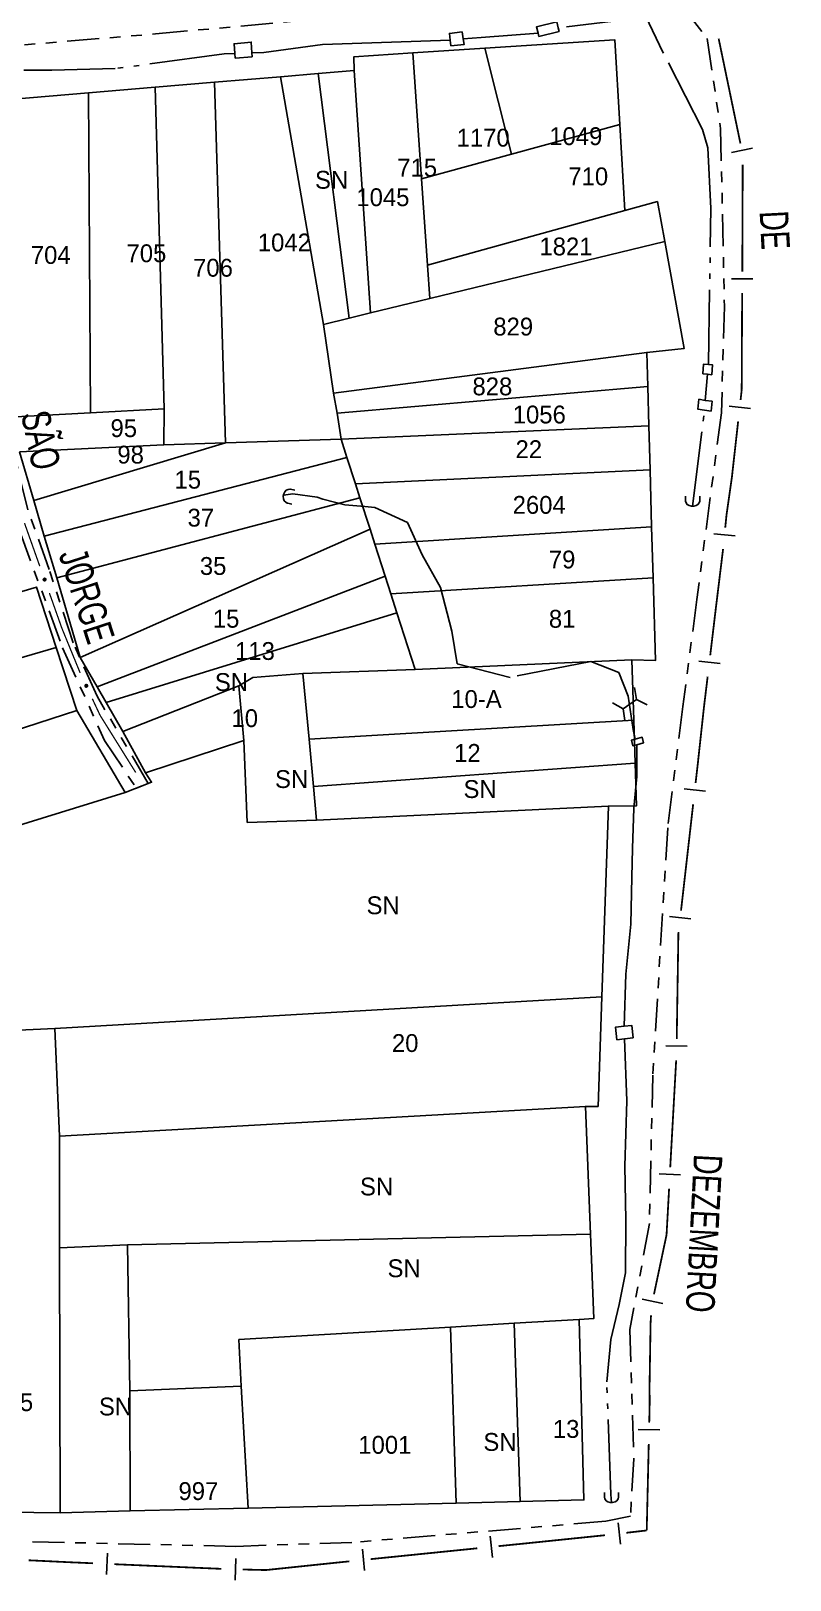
# Model space of a CAD drawing. Extents: x 201225 to 202591, y 4854937 to 4856079.
# Drawn here: x 202484.4 to 202590.7, y 4855149.5 to 4855366.5 of the extents above; entities that cross this region are included whole.
import ezdxf
from ezdxf.enums import TextEntityAlignment as Align

# ---------------------------------------------------------------- set-up
doc = ezdxf.new("R2010")
doc.units = 0
doc.header["$LTSCALE"] = 1.5
doc.header["$MEASUREMENT"] = 0
doc.linetypes.add('TRACO_05', pattern=[11, 7, -1, 0.5, -1, 0.5, -1])
doc.linetypes.add('TRACO_25', pattern=[8, 3, -1, 1, -1, 1, -1])
for name, color, linetype in [('CD_MALHA_LOTES', 7, 'CONTINUOUS'), ('HD-VALAS-DRENOS', 170, 'CONTINUOUS'), ('LM-LIM-SETORES-BAIRROS', 250, 'CONTINUOUS'), ('RU-QUADRA', 210, 'CONTINUOUS'), ('SV-BUEIRO-VALA', 7, 'CONTINUOUS'), ('SV-EIXO-RUA-N-PAV', 6, 'CONTINUOUS'), ('SV-ESTIVAS', 7, 'CONTINUOUS'), ('SV-RUA-NAO-PAV', 7, 'CONTINUOUS'), ('SV-TXT-RUA-N-PAV', 7, 'CONTINUOUS'), ('Th_NmrPort', 7, 'CONTINUOUS')]:
    doc.layers.add(name, color=color, linetype=linetype)
doc.styles.add('ARIAL', font='ARIAL.SHX')

# ---------------------------------------------------------------- blocks, each defined once
blk = doc.blocks.new('COD045', base_point=(202327.41, 4856051.68))
at = {"layer": 'SV-ESTIVAS'}
blk.add_lwpolyline([(202328.158538, 4856050.182924), (202327.41, 4856051.68), (202328.158538, 4856053.182924)], dxfattribs=at)
blk = doc.blocks.new('COD120', base_point=(202325.86, 4856054.02))
at = {"layer": 'SV-BUEIRO-VALA'}
blk.add_lwpolyline([(202324.86, 4856052.62), (202324.86, 4856053.203333), (202324.86, 4856053.290833), (202324.943333, 4856053.524167), (202325.11, 4856053.786667), (202325.36, 4856053.9325), (202325.693333, 4856054.02), (202326.026667, 4856054.02), (202326.36, 4856053.9325), (202326.61, 4856053.786667), (202326.776667, 4856053.524167), (202326.86, 4856053.290833), (202326.86, 4856053.203333), (202326.86, 4856052.62)], dxfattribs=at)

msp = doc.modelspace()

# ---------------------------------------------------------------- linework, layer by layer
at = {"layer": 'CD_MALHA_LOTES', "linetype": 'Continuous', "flags": 128}
for points in [[(202547.94, 4855364.05), (202566.11, 4855365.23), (202566.81, 4855353.38)], [(202529.59, 4855362.85), (202537.82, 4855363.39)], [(202529.64, 4855360.92), (202529.59, 4855362.85)], [(202537.82, 4855363.39), (202547.94, 4855364.05)], [(202539.05, 4855345.75), (202537.82, 4855363.39)], [(202551.68, 4855349.22), (202547.94, 4855364.05)], [(202524.57, 4855360.5), (202529.64, 4855360.92)], [(202531.91, 4855326.97), (202529.64, 4855360.92)], [(202492.4, 4855357.8), (202501.76, 4855358.59)], [(202501.76, 4855358.59), (202510.06, 4855359.28)], [(202503, 4855313.54), (202501.76, 4855358.59)], [(202510.06, 4855359.28), (202519.3, 4855360.06)], [(202511.61, 4855308.78), (202510.06, 4855359.28)], [(202519.3, 4855360.06), (202524.57, 4855360.5)], [(202525.31, 4855325.37), (202519.3, 4855360.06)], [(202528.92, 4855326.24), (202524.57, 4855360.5)], [(202481.3, 4855312.35), (202472.51, 4855356.14), (202492.4, 4855357.8)], [(202492.69, 4855312.98), (202492.4, 4855357.8)], [(202566.81, 4855353.38), (202551.68, 4855349.22)], [(202566.81, 4855353.38), (202567.53, 4855341.3)], [(202539.05, 4855345.75), (202551.68, 4855349.22)], [(202539.9, 4855333.65), (202539.05, 4855345.75)], [(202539.9, 4855333.65), (202567.53, 4855341.3)], [(202567.53, 4855341.3), (202572.09, 4855342.56)], [(202572.09, 4855342.56), (202573.11, 4855336.99)], [(202573.11, 4855336.99), (202540.22, 4855328.99)], [(202573.11, 4855336.99), (202575.86, 4855322)], [(202540.22, 4855328.99), (202539.9, 4855333.65)], [(202540.22, 4855328.99), (202531.91, 4855326.97)], [(202525.31, 4855325.37), (202528.92, 4855326.24)], [(202528.92, 4855326.24), (202531.91, 4855326.97)], [(202526.74, 4855315.72), (202525.31, 4855325.37)], [(202575.86, 4855322), (202570.59, 4855321.44)], [(202526.74, 4855315.72), (202570.59, 4855321.44)], [(202570.59, 4855321.44), (202570.73, 4855316.68)], [(202527.23, 4855312.92), (202526.74, 4855315.72)], [(202527.23, 4855312.92), (202570.73, 4855316.68)], [(202570.73, 4855316.68), (202570.88, 4855311.16)], [(202481.3, 4855312.35), (202492.69, 4855312.98)], [(202503, 4855313.54), (202492.69, 4855312.98)], [(202502.95, 4855308.48), (202503, 4855313.54)], [(202527.79, 4855309.29), (202527.23, 4855312.92)], [(202527.79, 4855309.29), (202570.88, 4855311.16)], [(202570.88, 4855311.16), (202571.09, 4855305.01)], [(202482.74, 4855307.49), (202502.95, 4855308.48)], [(202484.75, 4855300.69), (202511.61, 4855308.78)], [(202511.61, 4855308.78), (202502.95, 4855308.48)], [(202527.79, 4855309.29), (202511.61, 4855308.78)], [(202528.61, 4855306.74), (202527.79, 4855309.29)], [(202484.75, 4855300.69), (202482.74, 4855307.49)], [(202486.23, 4855295.72), (202528.61, 4855306.74)], [(202529.81, 4855303.02), (202528.61, 4855306.74)], [(202529.81, 4855303.02), (202571.09, 4855305.01)], [(202571.09, 4855305.01), (202571.28, 4855297)], [(202530.43, 4855301.09), (202529.81, 4855303.02)], [(202486.23, 4855295.72), (202484.75, 4855300.69)], [(202487.96, 4855289.88), (202530.43, 4855301.09)], [(202531.85, 4855296.67), (202530.43, 4855301.09)], [(202487.96, 4855289.88), (202486.23, 4855295.72)], [(202491.27, 4855278.72), (202531.85, 4855296.67)], [(202532.52, 4855294.6), (202531.85, 4855296.67)], [(202532.52, 4855294.6), (202571.28, 4855297)], [(202571.28, 4855297), (202571.48, 4855289.84)], [(202533.97, 4855290.08), (202532.52, 4855294.6)], [(202491.27, 4855278.72), (202487.96, 4855289.88)], [(202493.61, 4855274.61), (202533.97, 4855290.08)], [(202534.77, 4855287.61), (202533.97, 4855290.08)], [(202534.77, 4855287.61), (202571.48, 4855289.84)], [(202571.48, 4855289.84), (202571.81, 4855278.26)], [(202483.09, 4855287.96), (202485.12, 4855288.57)], [(202485.12, 4855288.57), (202487.9, 4855280.08)], [(202535.61, 4855284.98), (202534.77, 4855287.61)], [(202494.88, 4855272.39), (202535.61, 4855284.98)], [(202538.18, 4855277), (202535.61, 4855284.98)], [(202487.9, 4855280.08), (202456.34, 4855270.9)], [(202487.9, 4855280.08), (202490.79, 4855271.27)], [(202493.61, 4855274.61), (202491.27, 4855278.72)], [(202568.52, 4855278.36), (202538.18, 4855277)], [(202571.81, 4855278.26), (202568.52, 4855278.36)], [(202568.52, 4855278.36), (202568.79, 4855269.93)], [(202515.41, 4855275.88), (202522.45, 4855276.44)], [(202522.45, 4855276.44), (202538.18, 4855277)], [(202523.3, 4855267.26), (202522.45, 4855276.44)], [(202494.88, 4855272.39), (202493.61, 4855274.61)], [(202497.21, 4855268.34), (202513.48, 4855274.72)], [(202513.48, 4855274.72), (202515.41, 4855275.88)], [(202514.19, 4855267.09), (202513.48, 4855274.72)], [(202497.21, 4855268.34), (202494.88, 4855272.39)], [(202490.79, 4855271.27), (202456.25, 4855260.08)], [(202490.79, 4855271.27), (202497.55, 4855259.8)], [(202523.3, 4855267.26), (202568.79, 4855269.93)], [(202568.79, 4855269.93), (202568.98, 4855263.9)], [(202500.39, 4855262.54), (202497.21, 4855268.34)], [(202523.91, 4855260.65), (202523.3, 4855267.26)], [(202514.19, 4855267.09), (202500.39, 4855262.54)], [(202514.65, 4855255.6), (202514.19, 4855267.09)], [(202523.91, 4855260.65), (202568.98, 4855263.9)], [(202568.98, 4855263.9), (202569.17, 4855257.93)], [(202497.55, 4855259.8), (202501.25, 4855261.22)], [(202501.25, 4855261.22), (202500.39, 4855262.54)], [(202497.55, 4855259.8), (202456.15, 4855246.99)], [(202524.35, 4855255.9), (202523.91, 4855260.65)], [(202565.22, 4855257.88), (202524.35, 4855255.9)], [(202565.22, 4855257.88), (202564.31, 4855231.16)], [(202569.17, 4855257.93), (202565.22, 4855257.88)], [(202524.35, 4855255.9), (202514.65, 4855255.6)], [(202487.7, 4855226.75), (202564.31, 4855231.16)], [(202564.31, 4855231.16), (202563.78, 4855215.81)], [(202468.46, 4855225.84), (202487.7, 4855226.75)], [(202488.36, 4855211.66), (202487.7, 4855226.75)], [(202488.36, 4855211.66), (202562.01, 4855215.81)], [(202563.78, 4855215.81), (202562.01, 4855215.81)], [(202562.01, 4855215.81), (202562.71, 4855197.93)], [(202488.36, 4855196.01), (202488.36, 4855211.66)], [(202497.88, 4855196.41), (202562.71, 4855197.93)], [(202562.71, 4855197.93), (202563.17, 4855186.1)], [(202497.88, 4855196.41), (202488.36, 4855196.01)], [(202488.44, 4855158.9), (202488.36, 4855196.01)], [(202498.19, 4855175.95), (202497.88, 4855196.41)], [(202513.79, 4855176.61), (202513.48, 4855183.14), (202543.11, 4855184.91)], [(202543.11, 4855184.91), (202552.03, 4855185.44)], [(202543.93, 4855160.25), (202543.11, 4855184.91)], [(202552.03, 4855185.44), (202561.15, 4855185.98)], [(202552.89, 4855160.46), (202552.03, 4855185.44)], [(202563.17, 4855186.1), (202561.15, 4855185.98)], [(202561.15, 4855185.98), (202561.81, 4855160.68)], [(202498.19, 4855175.95), (202513.79, 4855176.61)], [(202514.8, 4855159.54), (202513.79, 4855176.61)], [(202498.27, 4855159.14), (202498.19, 4855175.95)], [(202488.44, 4855158.9), (202466.28, 4855159.14)], [(202498.27, 4855159.14), (202488.44, 4855158.9)], [(202514.8, 4855159.54), (202498.27, 4855159.14)], [(202543.93, 4855160.25), (202514.8, 4855159.54)], [(202552.89, 4855160.46), (202543.93, 4855160.25)], [(202561.81, 4855160.68), (202552.89, 4855160.46)]]:
    msp.add_lwpolyline(points, dxfattribs=at)
at = {"layer": 'HD-VALAS-DRENOS', "linetype": 'TRACO_05'}
for points in [[(202579.23, 4855319.73, 4.03), (202579.59, 4855341.62, 4.03), (202579.17, 4855350.08, 4.03), (202578.41, 4855352.68, 4.03), (202572.87, 4855363.5, 4.03), (202570.47, 4855368.48, 4.03), (202569.8, 4855368.32, 4.03), (202558.2, 4855366.89, 4.07)], [(202543.07, 4855365.16, 3.71), (202534.87, 4855364.9, 3.69), (202525.2, 4855364.58, 3.17), (202516.98, 4855363.46, 3.19), (202515.3, 4855363.41, 3.19)], [(202555.37, 4855366.16, 4.01), (202547.41, 4855365.58, 3.97), (202544.88, 4855365.36, 3.73)], [(202512.93, 4855363.3, 3.11), (202511.4, 4855363.28, 3.11), (202496.16, 4855361.2, 3.11), (202487.3, 4855361, 3.23), (202483.38, 4855360.96, 3.17)], [(202578.79, 4855314.72, 4.05), (202579.1, 4855318.38, 4.05)], [(202577.02, 4855299.89, 3.57), (202578.68, 4855313.36, 4.15)], [(202569, 4855267.26, 4.29), (202568.7, 4855268.61, 4.29), (202567.98, 4855273.27, 4.29), (202566.7, 4855276.61, 4.29), (202562.75, 4855278.13, 4.29), (202551.46, 4855275.92, 4.29), (202544.03, 4855277.81, 3.57), (202543.32, 4855282.41, 3.57), (202541.71, 4855288.49, 3.57), (202539.16, 4855293.07, 3.57), (202537.1, 4855297.61, 3.57), (202532.54, 4855299.71, 3.57), (202531.13, 4855299.84, 3.57), (202528.3, 4855300.07, 3.59), (202525.25, 4855300.9, 3.59), (202524.44, 4855301.15, 3.59), (202521.02, 4855301.61, 3.59), (202519.73, 4855301.45, 3.59)], [(202567.44, 4855227.07, 4.54), (202567.67, 4855234.36, 4.54), (202568.35, 4855241.36, 4.54), (202568.49, 4855247.92, 4.52), (202568.61, 4855251.94, 4.52), (202568.81, 4855257.58, 4.52), (202569.23, 4855262.05, 4.29), (202569.22, 4855266.48, 4.29)], [(202565.66, 4855160.33, 5.48), (202565.59, 4855161.44, 5.48), (202565, 4855177.21, 5.36), (202565.58, 4855183.18, 4.88), (202566.72, 4855188.04, 4.9), (202567.62, 4855192.52, 4.54), (202567.68, 4855199.92, 4.54), (202567.51, 4855207.44, 4.54), (202567.83, 4855216.6, 4.54), (202567.47, 4855225.28, 4.54)]]:
    msp.add_polyline3d(points, dxfattribs=at)
at = {"layer": 'LM-LIM-SETORES-BAIRROS', "const_width": 0.25}
for points in [[(202580.67, 4855365.4), (202583.72, 4855350.71)], [(202584.04, 4855347.75), (202583.98, 4855332.75)], [(202583.96, 4855329.75), (202583.9, 4855316.75)], [(202583.9, 4855316.21), (202583.74, 4855314.76)], [(202583.9, 4855316.75), (202583.9, 4855316.21)], [(202583.4, 4855311.77), (202582.62, 4855304.82)], [(202582.62, 4855304.82), (202582.53, 4855303.99)], [(202582.53, 4855303.99), (202581.8, 4855298.88)], [(202581.77, 4855298.65), (202581.59, 4855296.89)], [(202581.8, 4855298.88), (202581.77, 4855298.65)], [(202581.28, 4855293.8), (202580.32, 4855285.96)], [(202581.29, 4855293.9), (202581.28, 4855293.8)], [(202580.21, 4855285.05), (202579.49, 4855279.01)], [(202580.32, 4855285.96), (202580.21, 4855285.05)], [(202579.13, 4855276.03), (202578.65, 4855272.06)], [(202578.61, 4855271.72), (202577.78, 4855264.11)], [(202578.65, 4855272.06), (202578.61, 4855271.72)], [(202577.77, 4855263.99), (202577.44, 4855261.13)], [(202577.78, 4855264.11), (202577.77, 4855263.99)], [(202577.1, 4855258.15), (202575.4, 4855243.24)], [(202575.03, 4855240.05), (202574.8, 4855225.27)], [(202575.05, 4855240.26), (202575.03, 4855240.05)], [(202574.72, 4855222.27), (202573.89, 4855207.29)], [(202573.73, 4855204.3), (202573.4, 4855198.3)], [(202573.37, 4855197.81), (202571.61, 4855189.49)], [(202573.4, 4855198.3), (202573.37, 4855197.81)], [(202571.14, 4855185.52), (202570.99, 4855176.53)], [(202571.2, 4855186.53), (202571.14, 4855185.53)], [(202571.14, 4855185.53), (202571.14, 4855185.52)], [(202570.99, 4855176.53), (202570.99, 4855176.3)], [(202570.99, 4855176.3), (202571.01, 4855174.53)], [(202571.01, 4855174.37), (202570.95, 4855171.53)], [(202571.01, 4855174.53), (202571.01, 4855174.37)], [(202570.88, 4855168.53), (202570.6, 4855156.53)], [(202570.6, 4855156.53), (202570.6, 4855156.41)], [(202551.91, 4855154.42), (202549.84, 4855154.21)], [(202552.82, 4855154.51), (202551.91, 4855154.42)], [(202564.74, 4855155.74), (202552.82, 4855154.51)], [(202564.76, 4855155.74), (202564.74, 4855155.74)], [(202570.6, 4855156.41), (202567.74, 4855156.08)], [(202490.49, 4855151.92), (202484.04, 4855152.23)], [(202546.86, 4855153.91), (202531.93, 4855152.39)], [(202491.03, 4855151.9), (202490.49, 4855151.92)], [(202493.03, 4855151.81), (202491.03, 4855151.9)], [(202511.01, 4855151.03), (202496.03, 4855151.68)], [(202517.26, 4855150.86), (202514.01, 4855150.94)], [(202518.01, 4855150.94), (202517.26, 4855150.86)], [(202527.36, 4855151.92), (202518.01, 4855150.94)], [(202527.95, 4855151.98), (202527.36, 4855151.92)], [(202528.95, 4855152.08), (202527.95, 4855151.98)]]:
    msp.add_lwpolyline(points, dxfattribs=at)
at = {"layer": 'LM-LIM-SETORES-BAIRROS'}
for points in [[(202582.46, 4855349.43), (202585.39, 4855350.04)], [(202582.47, 4855331.75), (202585.47, 4855331.74)], [(202582.13, 4855313.93), (202585.12, 4855313.6)], [(202580, 4855296.04), (202582.98, 4855295.74)], [(202577.88, 4855278.2), (202580.86, 4855277.84)], [(202575.84, 4855260.3), (202578.82, 4855259.96)], [(202573.79, 4855242.42), (202576.77, 4855242.08)], [(202573.28, 4855224.29), (202576.28, 4855224.24)], [(202572.34, 4855206.38), (202575.34, 4855206.21)], [(202569.94, 4855188.82), (202572.87, 4855188.2)], [(202569.42, 4855170.56), (202572.42, 4855170.5)], [(202566.58, 4855157.46), (202566.92, 4855154.48)], [(202548.69, 4855155.6), (202549, 4855152.62)], [(202495.09, 4855153.22), (202494.96, 4855150.22)], [(202513.05, 4855152.46), (202512.98, 4855149.46)], [(202530.79, 4855153.78), (202531.09, 4855150.79)]]:
    msp.add_lwpolyline(points, dxfattribs=at)
at = {"layer": 'RU-QUADRA', "linetype": 'Continuous', "flags": 128}
for points in [[(202466.28, 4855159.14), (202488.44, 4855158.9), (202498.27, 4855159.14), (202514.8, 4855159.54), (202543.93, 4855160.25), (202552.89, 4855160.46), (202561.81, 4855160.68), (202561.15, 4855185.98), (202563.17, 4855186.1), (202562.71, 4855197.93), (202562.01, 4855215.81), (202563.78, 4855215.81), (202564.31, 4855231.16), (202565.22, 4855257.88), (202569.17, 4855257.93), (202568.98, 4855263.9), (202568.79, 4855269.93), (202568.52, 4855278.36), (202571.81, 4855278.26), (202571.48, 4855289.84), (202571.28, 4855297), (202571.09, 4855305.01), (202570.88, 4855311.16), (202570.73, 4855316.68), (202570.59, 4855321.44), (202575.86, 4855322), (202573.11, 4855336.99), (202572.09, 4855342.56), (202567.53, 4855341.3), (202566.81, 4855353.38), (202566.11, 4855365.23), (202547.94, 4855364.05), (202537.82, 4855363.39), (202529.59, 4855362.85), (202529.64, 4855360.92), (202524.57, 4855360.5), (202519.3, 4855360.06), (202510.06, 4855359.28), (202501.76, 4855358.59), (202492.4, 4855357.8), (202472.51, 4855356.14)], [(202482.74, 4855307.49), (202484.75, 4855300.69), (202486.23, 4855295.72), (202487.96, 4855289.88), (202491.27, 4855278.72), (202493.61, 4855274.61), (202494.88, 4855272.39), (202497.21, 4855268.34), (202500.39, 4855262.54), (202501.25, 4855261.22), (202497.55, 4855259.8), (202490.79, 4855271.27), (202487.9, 4855280.08), (202485.12, 4855288.57), (202483.09, 4855287.96)]]:
    msp.add_lwpolyline(points, dxfattribs=at)
at = {"layer": 'SV-EIXO-RUA-N-PAV', "const_width": 0.18}
for points in [[(202483.45, 4855297.53), (202485.59, 4855291.5)], [(202486.94, 4855287.73), (202488.61, 4855283.02)], [(202488.61, 4855283.02), (202488.72, 4855282.72)], [(202488.72, 4855282.72), (202491.25, 4855276.54)], [(202492.95, 4855272.92), (202493.8, 4855271.11)], [(202493.8, 4855271.11), (202494.02, 4855270.63)], [(202494.02, 4855270.63), (202499.03, 4855262.59)]]:
    msp.add_lwpolyline(points, dxfattribs=at)
at = {"layer": 'SV-EIXO-RUA-N-PAV'}
for points in [[(202486.32, 4855289.79), (202486.37, 4855289.77), (202486.4, 4855289.74), (202486.42, 4855289.71), (202486.43, 4855289.68), (202486.44, 4855289.65), (202486.44, 4855289.61), (202486.44, 4855289.57), (202486.42, 4855289.53), (202486.39, 4855289.49), (202486.36, 4855289.47), (202486.33, 4855289.45), (202486.29, 4855289.45), (202486.26, 4855289.45), (202486.21, 4855289.45), (202486.17, 4855289.48), (202486.14, 4855289.5), (202486.12, 4855289.53), (202486.1, 4855289.56), (202486.09, 4855289.6), (202486.09, 4855289.63), (202486.1, 4855289.68), (202486.12, 4855289.72), (202486.15, 4855289.75), (202486.18, 4855289.77), (202486.21, 4855289.79), (202486.24, 4855289.8), (202486.28, 4855289.8), (202486.32, 4855289.79)], [(202492.14, 4855274.91), (202492.18, 4855274.89), (202492.22, 4855274.87), (202492.24, 4855274.84), (202492.26, 4855274.81), (202492.27, 4855274.77), (202492.28, 4855274.74), (202492.27, 4855274.7), (202492.26, 4855274.65), (202492.23, 4855274.62), (202492.21, 4855274.59), (202492.17, 4855274.57), (202492.14, 4855274.56), (202492.1, 4855274.56), (202492.06, 4855274.56), (202492.02, 4855274.58), (202491.98, 4855274.6), (202491.96, 4855274.63), (202491.94, 4855274.66), (202491.93, 4855274.69), (202491.92, 4855274.73), (202491.93, 4855274.77), (202491.94, 4855274.82), (202491.97, 4855274.85), (202491.99, 4855274.87), (202492.02, 4855274.89), (202492.06, 4855274.9), (202492.09, 4855274.91), (202492.14, 4855274.91)]]:
    msp.add_lwpolyline(points, close=True, dxfattribs=at)
for points in [[(202486.09, 4855289.63), (202486.17, 4855289.48)], [(202486.09, 4855289.61), (202486.15, 4855289.49)], [(202486.09, 4855289.6), (202486.14, 4855289.5)], [(202486.1, 4855289.68), (202486.21, 4855289.45)], [(202486.1, 4855289.65), (202486.19, 4855289.47)], [(202486.11, 4855289.69), (202486.23, 4855289.45)], [(202486.12, 4855289.72), (202486.26, 4855289.45)], [(202486.13, 4855289.73), (202486.27, 4855289.45)], [(202486.15, 4855289.75), (202486.29, 4855289.45)], [(202486.16, 4855289.76), (202486.31, 4855289.45)], [(202486.18, 4855289.77), (202486.33, 4855289.45)], [(202486.19, 4855289.78), (202486.34, 4855289.46)], [(202486.21, 4855289.79), (202486.36, 4855289.47)], [(202486.23, 4855289.79), (202486.37, 4855289.49)], [(202486.24, 4855289.8), (202486.39, 4855289.49)], [(202486.26, 4855289.79), (202486.4, 4855289.51)], [(202486.28, 4855289.8), (202486.42, 4855289.53)], [(202486.3, 4855289.79), (202486.42, 4855289.55)], [(202486.32, 4855289.79), (202486.44, 4855289.57)], [(202486.34, 4855289.78), (202486.44, 4855289.6)], [(202486.37, 4855289.77), (202486.44, 4855289.61)], [(202486.38, 4855289.76), (202486.44, 4855289.64)], [(202486.4, 4855289.74), (202486.44, 4855289.65)], [(202491.92, 4855274.73), (202492.02, 4855274.58)], [(202491.93, 4855274.77), (202492.06, 4855274.56)], [(202491.93, 4855274.74), (202492.04, 4855274.58)], [(202491.93, 4855274.71), (202492, 4855274.59)], [(202491.93, 4855274.69), (202491.98, 4855274.6)], [(202491.94, 4855274.82), (202492.1, 4855274.56)], [(202491.94, 4855274.79), (202492.08, 4855274.56)], [(202491.96, 4855274.83), (202492.12, 4855274.56)], [(202491.97, 4855274.85), (202492.14, 4855274.56)], [(202491.98, 4855274.86), (202492.16, 4855274.57)], [(202491.99, 4855274.87), (202492.17, 4855274.57)], [(202492.01, 4855274.88), (202492.19, 4855274.58)], [(202492.02, 4855274.89), (202492.21, 4855274.59)], [(202492.04, 4855274.9), (202492.22, 4855274.61)], [(202492.06, 4855274.9), (202492.23, 4855274.62)], [(202492.08, 4855274.9), (202492.24, 4855274.64)], [(202492.09, 4855274.91), (202492.26, 4855274.65)], [(202492.11, 4855274.91), (202492.26, 4855274.68)], [(202492.14, 4855274.91), (202492.27, 4855274.7)], [(202492.16, 4855274.9), (202492.27, 4855274.72)], [(202492.18, 4855274.89), (202492.28, 4855274.74)], [(202492.2, 4855274.88), (202492.27, 4855274.76)], [(202492.22, 4855274.87), (202492.27, 4855274.77)]]:
    msp.add_lwpolyline(points, dxfattribs=at)
at = {"layer": 'SV-ESTIVAS', "linetype": 'Continuous'}
for points in [[(202555.48, 4855365.71, 3.97), (202558.33, 4855366.38, 3.97), (202558.2, 4855366.89, 3.97), (202557.99, 4855367.74, 3.97), (202555.14, 4855367.07, 3.97), (202555.37, 4855366.16, 3.97)], [(202512.97, 4855362.66, 3.37), (202515.32, 4855362.86, 3.37), (202515.3, 4855363.41, 3.37), (202515.22, 4855364.92, 3.37), (202512.81, 4855364.69, 3.37), (202512.93, 4855363.3, 3.37)], [(202543.18, 4855364.37, 3.89), (202545.01, 4855364.56, 3.89), (202544.88, 4855365.36, 3.89), (202544.73, 4855366.34, 3.89), (202542.97, 4855366.12, 3.89), (202543.07, 4855365.16, 3.89)], [(202579.7, 4855318.31, 4.33), (202579.1, 4855318.38, 4.33), (202578.46, 4855318.46, 4.33), (202578.56, 4855319.81, 4.33), (202579.23, 4855319.73, 4.33), (202579.82, 4855319.68, 4.33)], [(202579.6, 4855313.21, 4.35), (202578.68, 4855313.36, 4.35), (202577.74, 4855313.51, 4.35), (202577.9, 4855314.87, 4.35), (202578.79, 4855314.72, 4.35), (202579.74, 4855314.59, 4.35)], [(202568.66, 4855266.33, 4.6), (202569.22, 4855266.48, 4.6), (202570.14, 4855266.73, 4.6), (202569.97, 4855267.52, 4.6), (202569, 4855267.26, 4.6), (202568.45, 4855267.1, 4.6)], [(202566.41, 4855225.16, 5), (202567.47, 4855225.28, 5), (202568.69, 4855225.42, 5), (202568.51, 4855227.17, 5), (202567.44, 4855227.07, 5), (202566.23, 4855226.92, 5)]]:
    msp.add_polyline3d(points, close=True, dxfattribs=at)
msp.add_polyline3d([(202567.28, 4855271.53, 4.52), (202569.18, 4855272.83, 4.52)], dxfattribs=at)
at = {"layer": 'SV-RUA-NAO-PAV', "linetype": 'TRACO_25'}
for points in [[(202575.55, 4855369.94, 5), (202579.05, 4855365.42, 4.8), (202580.95, 4855352.8, 4.62), (202581.48, 4855327.87, 4.17), (202581.06, 4855312.99, 3.71), (202577.61, 4855286.81, 3.71), (202575.67, 4855271.83, 4.82), (202573.54, 4855254.82, 5.2), (202571.44, 4855220.17, 3.81), (202570.97, 4855199.4, 3.81), (202568.25, 4855184.55, 3.81), (202568.79, 4855166.42, 3.81), (202568.32, 4855158.39, 3.81), (202564.89, 4855157.69, 3.81), (202529.31, 4855154.73, 3.81), (202513.05, 4855154.18, 3.81), (202482.15, 4855154.88, 3.81), (202453.26, 4855155.98, 3.81), (202423.37, 4855158.16, 3.81), (202410.9, 4855158.63, 3.81), (202385.52, 4855161.9, 3.81), (202381.23, 4855161.9, 3.81), (202355.24, 4855161.9, 3.81)], [(202411.06, 4855359.97, 3.69), (202413.68, 4855360.11, 3.65), (202417.08, 4855361.25, 3.33), (202462.22, 4855363.72, 3.43), (202469.61, 4855363.88, 3.43), (202473.81, 4855340.63, 3.43), (202477.81, 4855319.64, 3.43), (202479.26, 4855312.24, 3.43), (202482.75, 4855296.48, 3.43), (202488.79, 4855280.06, 3.43), (202494.66, 4855267.09, 3.43), (202499.12, 4855260.4, 3.43), (202500.79, 4855261.04, 3.43), (202493.61, 4855273.28, 3.43), (202490.28, 4855280.76, 3.43), (202486.91, 4855291.03, 3.43), (202483.93, 4855299.38, 3.43), (202480.67, 4855312.81, 3.43), (202479.26, 4855320.02, 3.43), (202475.26, 4855340.75, 3.43), (202470.91, 4855363.95, 3.43), (202477.46, 4855364.04, 3.23), (202501.8, 4855366.06, 3.37), (202525.5, 4855368.24, 3.65)]]:
    msp.add_polyline3d(points, dxfattribs=at)

# ---------------------------------------------------------------- block references
at = {"layer": 'SV-BUEIRO-VALA'}
for p, rotation in [((202519.73, 4855301.45, 3.61), 79), ((202577.02, 4855299.89, 4.27), 180), ((202565.66, 4855160.33, 5), 180)]:
    msp.add_blockref('COD120', p, dxfattribs=dict(at, rotation=rotation))
at = {"layer": 'SV-ESTIVAS'}
for p, rotation in [((202569.18, 4855272.83, 4.52), 36), ((202567.28, 4855271.53, 4.52), 215)]:
    msp.add_blockref('COD045', p, dxfattribs=dict(at, rotation=rotation))

# ---------------------------------------------------------------- texts
at = {"layer": 'SV-TXT-RUA-N-PAV', "style": 'ARIAL', "width": 0.7}
for s, rotation, p in [('DE', 273, (202586.4, 4855341.18)), ('SÃO', 282, (202482.94, 4855312.78)), ('JORGE', 288, (202488.2, 4855293.13)), ('DEZEMBRO', 267, (202577.22, 4855209.18))]:
    msp.add_text(s, height=4, rotation=rotation, dxfattribs=at).set_placement(p)
at = {"layer": 'Th_NmrPort', "color": 1}
for s, p in [('1170', (202543.97, 4855351.52)), ('1049', (202556.94, 4855351.73)), ('715', (202535.66, 4855347.32)), ('SN', (202524.14, 4855345.62)), ('710', (202559.62, 4855346.1)), ('1045', (202529.93, 4855343.18)), ('1042', (202516.13, 4855336.84)), ('1821', (202555.57, 4855336.28)), ('704', (202484.34, 4855335.09)), ('705', (202497.74, 4855335.33)), ('706', (202507.06, 4855333.3)), ('829', (202549.11, 4855325.06)), ('828', (202546.19, 4855316.68)), ('1056', (202551.83, 4855312.74)), ('95', (202495.5, 4855310.83)), ('22', (202552.22, 4855307.88)), ('98', (202496.46, 4855307.12)), ('15', (202504.46, 4855303.61)), ('2604', (202551.82, 4855300.08)), ('37', (202506.29, 4855298.29)), ('79', (202556.89, 4855292.43)), ('35', (202508.01, 4855291.52)), ('15', (202509.83, 4855284.13)), ('81', (202556.89, 4855284.12)), ('113', (202512.94, 4855279.61)), ('SN', (202510.11, 4855275.26)), ('10-A', (202543.22, 4855272.88)), ('10', (202512.44, 4855270.2)), ('12', (202543.62, 4855265.33)), ('SN', (202518.54, 4855261.67)), ('SN', (202544.94, 4855260.27)), ('SN', (202531.36, 4855243.99)), ('20', (202534.91, 4855224.69)), ('SN', (202530.44, 4855204.59)), ('SN', (202534.3, 4855193.14)), ('995', (202479.09, 4855174.38)), ('SN', (202493.88, 4855173.77)), ('13', (202557.45, 4855170.63)), ('1001', (202530.2, 4855168.4)), ('SN', (202547.72, 4855168.81)), ('997', (202505.02, 4855161.92))]:
    msp.add_text(s, height=2.5, dxfattribs=at).set_placement(p, align=Align.MIDDLE_LEFT)

doc.saveas('drawing.dxf')
